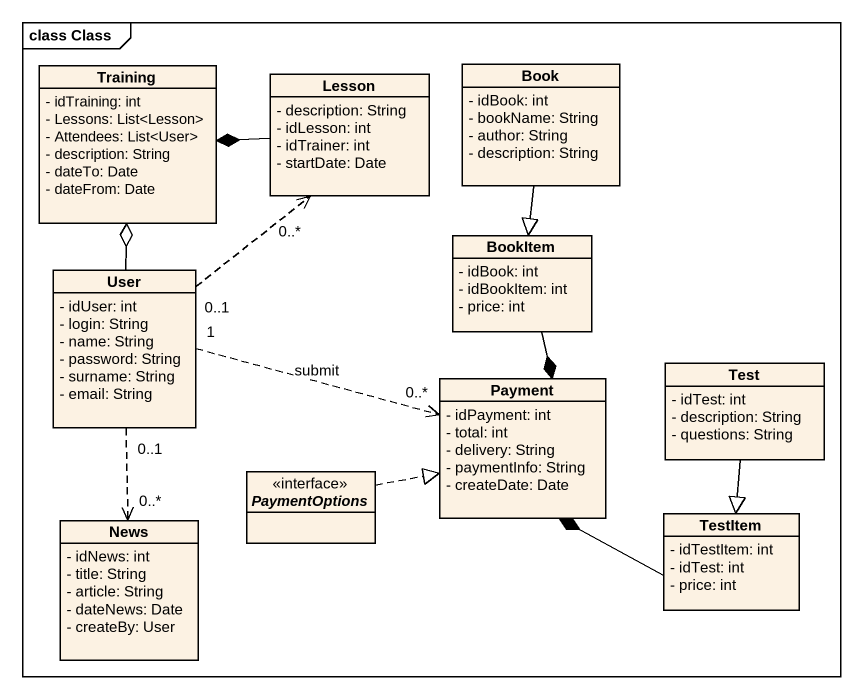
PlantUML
@startuml
mainframe class Class
hide circle
hide empty members
skinparam classAttributeIconSize 0
class Training {
  - idTraining: int
  - Lessons: List<Lesson>
  - Attendees: List<User>
  - description: String
  - dateTo: Date
  - dateFrom: Date
}
class Lesson {
  - description: String
  - idLesson: int
  - idTrainer: int
  - startDate: Date
}
class Book {
  - idBook: int
  - bookName: String
  - author: String
  - description: String
}
class User {
  - idUser: int
  - login: String
  - name: String
  - password: String
  - surname: String
  - email: String
}
class BookItem {
  - idBook: int
  - idBookItem: int
  - price: int
}
class Payment {
  - idPayment: int
  - total: int
  - delivery: String
  - paymentInfo: String
  - createDate: Date
}
class Test {
  - idTest: int
  - description: String
  - questions: String
}
class News {
  - idNews: int
  - title: String
  - article: String
  - dateNews: Date
  - createBy: User
}
interface PaymentOptions <<interface>>
class TestItem {
  - idTestItem: int
  - idTest: int
  - price: int
}
Lesson -left-* Training
Book --|> BookItem
User -up-o Training
User "0..1" .up.> "0..*" Lesson
User "1" .right.> "0..*" Payment : submit
User "0..1" ..> "0..*" News
BookItem --* Payment
Test --|> TestItem
PaymentOptions .right.|> Payment
TestItem -left-* Payment
@enduml
